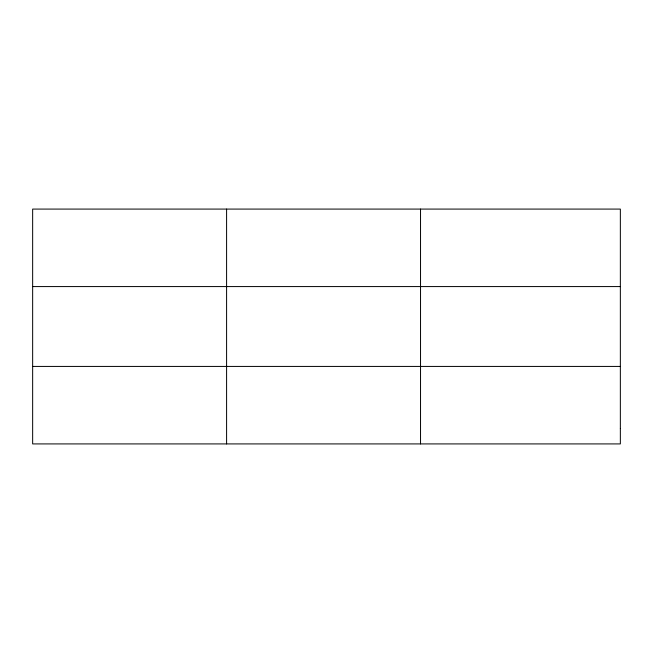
<?xml version="1.0" encoding="UTF-8"?>
<svg xmlns="http://www.w3.org/2000/svg" width="653" height="653" viewBox="0 0 653 653"><rect width="100%" height="100%" fill="white"/><g stroke="black" fill="none" stroke-linecap="round" stroke-linejoin="round"><path stroke-width="0.98" d="M226.591 209.082L226.591 443.918M420.532 209.082L420.532 443.918M32.65 286.577L620.35 286.577M32.65 366.423L620.35 366.423M620.35 428.425L620.35 443.918L32.65 443.918L32.65 209.082L620.35 209.082L620.35 428.425"/></g></svg>
